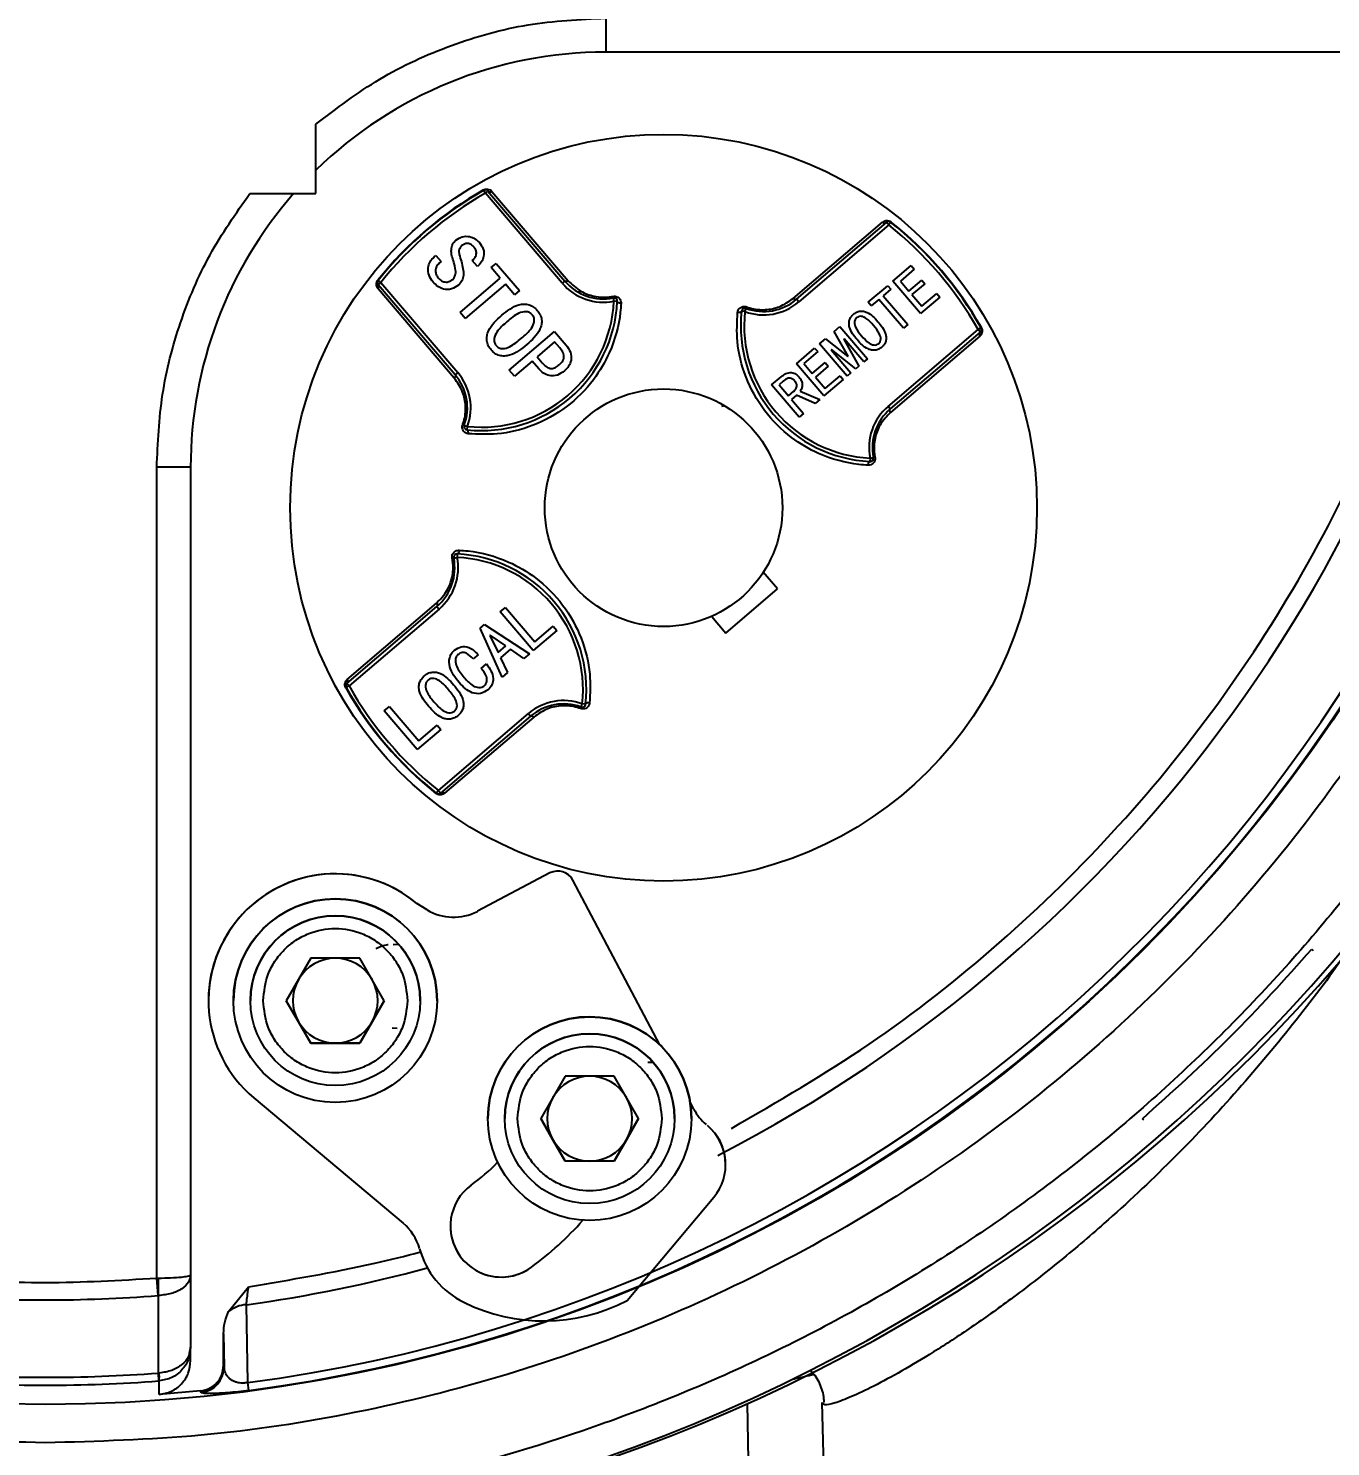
# Model space of a CAD drawing. Header units: millimetres. Extents: x 1663 to 4708, y 540 to 2693.
# Drawn here: x 2458.4 to 2535.2, y 2154.6 to 2238.1 of the extents above; entities that cross this region are included whole.
import ezdxf

# ---------------------------------------------------------------- set-up
doc = ezdxf.new("R2010")
doc.units = ezdxf.units.MM
doc.layers.add('AM_5', color=3, linetype='Continuous', lineweight=25)
doc.styles.add('SLDTEXTSTYLE1', font='txt.shx', dxfattribs={"width": 0.7, "bigfont": 'gbcbig.shx'})
doc.dimstyles.new('SLDDIMSTYLE12$0', dxfattribs={"dimtxt": 12, "dimasz": 10, "dimexe": 0, "dimexo": 0.0625, "dimgap": 0.875, "dimtad": 1, "dimdec": 1, "dimlfac": 1.8, "dimrnd": 1e-09, "dimzin": 12, "dimdsep": 46, "dimtxsty": 'SLDTEXTSTYLE1', "dimcen": 0.09, "dimdle": 8.16, "dimclrd": 3, "dimclre": 3, "dimadec": 0, "dimazin": 3, "dimtfac": 1, "dimtdec": 1, "dimtofl": 0, "dimtmove": 0, "dimatfit": 3, "dimfxl": 0, "dimfrac": 2, "dimtolj": 1, "dimlwd": 5, "dimlwe": 5, "dimarcsym": 0})

# ---------------------------------------------------------------- blocks, each defined once
blk = doc.blocks.new('*D67')
at = {"layer": 'AM_5', "color": 3, "lineweight": 5, "transparency": 16777216}
blk.add_line((2567.725, 2464.159), (2173.325, 2464.159), dxfattribs=at)
at = {"layer": 'AM_5', "color": 3, "linetype": 'Continuous', "lineweight": 5, "transparency": 16777216}
for p, q in [((2173.325, 2454.159), (2173.325, 2140.373)), ((2579.4, 2130.373), (2173.325, 2130.373))]:
    blk.add_line(p, q, dxfattribs=at)
at = {"layer": 'AM_5', "color": 3, "transparency": 16777216}
for points in [[(2171.658, 2454.159), (2174.992, 2454.159), (2173.325, 2464.159)], [(2171.658, 2140.373), (2174.992, 2140.373), (2173.325, 2130.373)]]:
    blk.add_solid(points, dxfattribs=at)
at = {"layer": 'Defpoints', "color": 0, "transparency": 16777216}
for p in [(2567.787, 2464.159), (2173.325, 2130.373), (2579.463, 2130.373)]:
    blk.add_point(p, dxfattribs=at)
at = {"layer": 'AM_5', "color": 0, "transparency": 16777216, "insert": (2158.736, 2297.266), "char_height": 12, "attachment_point": 5, "rotation": 90, "style": 'SLDTEXTSTYLE1'}
blk.add_mtext('\\A1;{\\H2.28571x;335}', dxfattribs=at)

msp = doc.modelspace()

# ---------------------------------------------------------------- linework, layer by layer
at = {"color": 7, "linetype": 'Continuous', "lineweight": 25}
for p, q in [((2492.469, 2238.723), (2492.469, 2236.723)), ((2542.959, 2236.723), (2492.469, 2236.723)), ((2475.387, 2228.386), (2475.387, 2232.472)), ((2471.486, 2228.386), (2475.387, 2228.386)), ((2485.274, 2228.58), (2485.262, 2228.602)), ((2485.373, 2228.406), (2485.274, 2228.58)), ((2485.373, 2228.406), (2485.525, 2228.536)), ((2489.903, 2223.102), (2485.373, 2228.406)), ((2485.525, 2228.536), (2490.055, 2223.232)), ((2485.76, 2228.514), (2490.253, 2223.253)), ((2503.518, 2222.209), (2508.78, 2226.702)), ((2503.711, 2222.157), (2509.015, 2226.688)), ((2509.145, 2226.536), (2503.841, 2222.005)), ((2509.015, 2226.688), (2509.145, 2226.536)), ((2509.27, 2226.692), (2509.145, 2226.536)), ((2509.285, 2226.711), (2509.27, 2226.692)), ((2482.353, 2224.65), (2482.462, 2224.743)), ((2482.462, 2224.743), (2482.768, 2224.385)), ((2482.768, 2224.385), (2482.675, 2224.305)), ((2484.908, 2224.086), (2484.602, 2224.444)), ((2485.716, 2224.022), (2486.011, 2224.275)), ((2486.247, 2223.4), (2485.716, 2224.022)), ((2486.011, 2224.275), (2487.381, 2222.672)), ((2509.39, 2223.224), (2510.468, 2224.145)), ((2510.649, 2223.934), (2509.826, 2223.232)), ((2510.468, 2224.145), (2510.649, 2223.934)), ((2479.057, 2223.27), (2479.038, 2223.286)), ((2479.213, 2223.146), (2479.057, 2223.27)), ((2479.213, 2223.146), (2479.061, 2223.016)), ((2483.592, 2217.712), (2479.061, 2223.016)), ((2479.213, 2223.146), (2483.744, 2217.841)), ((2483.882, 2221.379), (2486.247, 2223.4)), ((2486.553, 2223.042), (2484.187, 2221.021)), ((2487.085, 2222.419), (2486.553, 2223.042)), ((2490.055, 2223.232), (2489.903, 2223.102)), ((2511.014, 2221.323), (2509.39, 2223.224)), ((2509.826, 2223.232), (2510.329, 2222.642)), ((2510.329, 2222.642), (2511.085, 2223.288)), ((2511.266, 2223.077), (2510.51, 2222.431)), ((2511.085, 2223.288), (2511.266, 2223.077)), ((2483.54, 2217.519), (2479.047, 2222.781)), ((2487.381, 2222.672), (2487.085, 2222.419)), ((2492.91, 2222.236), (2492.949, 2222.039)), ((2503.841, 2222.005), (2503.711, 2222.157)), ((2507.934, 2221.981), (2509.079, 2222.959)), ((2509.259, 2222.747), (2508.814, 2222.368)), ((2508.814, 2222.368), (2510.258, 2220.678)), ((2509.079, 2222.959), (2509.259, 2222.747)), ((2510.51, 2222.431), (2511.089, 2221.753)), ((2512.148, 2222.292), (2511.014, 2221.323)), ((2511.089, 2221.753), (2511.967, 2222.503)), ((2511.967, 2222.503), (2512.148, 2222.292)), ((2484.187, 2221.021), (2483.882, 2221.379)), ((2493.149, 2222.03), (2492.949, 2222.039)), ((2500.666, 2221.432), (2500.467, 2221.454)), ((2500.666, 2221.432), (2500.735, 2221.62)), ((2508.114, 2221.769), (2507.934, 2221.981)), ((2508.559, 2222.149), (2508.114, 2221.769)), ((2510.002, 2220.459), (2508.559, 2222.149)), ((2505.921, 2220.262), (2506.266, 2220.556)), ((2506.266, 2220.556), (2507.89, 2218.655)), ((2510.258, 2220.678), (2510.002, 2220.459)), ((2514.601, 2220.487), (2514.579, 2220.475)), ((2486.78, 2217.986), (2489.441, 2220.259)), ((2489.451, 2219.649), (2488.424, 2218.771)), ((2489.441, 2220.259), (2490.132, 2219.45)), ((2489.757, 2219.291), (2489.451, 2219.649)), ((2505.065, 2219.531), (2505.41, 2219.825)), ((2505.41, 2219.825), (2506.728, 2218.778)), ((2506.75, 2218.797), (2505.921, 2220.262)), ((2506.509, 2219.822), (2506.487, 2219.803)), ((2506.487, 2219.803), (2507.378, 2218.219)), ((2507.667, 2218.465), (2506.509, 2219.822)), ((2509.101, 2215.846), (2514.405, 2220.376)), ((2514.535, 2220.224), (2509.231, 2215.694)), ((2514.513, 2219.989), (2509.252, 2215.496)), ((2514.579, 2220.475), (2514.405, 2220.376)), ((2514.535, 2220.224), (2514.405, 2220.376)), ((2503.698, 2218.363), (2504.776, 2219.284)), ((2504.957, 2219.073), (2504.134, 2218.37)), ((2504.776, 2219.284), (2504.957, 2219.073)), ((2506.689, 2217.63), (2505.065, 2219.531)), ((2505.775, 2219.195), (2505.753, 2219.176)), ((2505.753, 2219.176), (2506.911, 2217.82)), ((2507.2, 2218.067), (2505.775, 2219.195)), ((2487.085, 2217.628), (2486.78, 2217.986)), ((2488.128, 2218.519), (2487.085, 2217.628)), ((2488.514, 2218.068), (2488.128, 2218.519)), ((2488.424, 2218.771), (2488.729, 2218.414)), ((2505.322, 2216.462), (2503.698, 2218.363)), ((2504.134, 2218.37), (2504.637, 2217.781)), ((2504.637, 2217.781), (2505.393, 2218.427)), ((2505.574, 2218.215), (2504.818, 2217.57)), ((2505.393, 2218.427), (2505.574, 2218.215)), ((2506.728, 2218.778), (2506.75, 2218.797)), ((2507.378, 2218.219), (2507.2, 2218.067)), ((2507.89, 2218.655), (2507.667, 2218.465)), ((2483.744, 2217.841), (2483.592, 2217.712)), ((2502.242, 2217.119), (2502.798, 2217.594)), ((2502.922, 2217.335), (2502.678, 2217.126)), ((2504.818, 2217.57), (2505.397, 2216.892)), ((2506.456, 2217.431), (2505.322, 2216.462)), ((2505.397, 2216.892), (2506.275, 2217.642)), ((2506.275, 2217.642), (2506.456, 2217.431)), ((2506.911, 2217.82), (2506.689, 2217.63)), ((2503.865, 2215.218), (2502.242, 2217.119)), ((2502.678, 2217.126), (2503.238, 2216.47)), ((2503.238, 2216.47), (2503.549, 2216.736)), ((2503.707, 2216.506), (2503.418, 2216.259)), ((2504.81, 2216.025), (2503.707, 2216.506)), ((2503.924, 2216.748), (2505.077, 2216.253)), ((2499.486, 2215.871), (2499.279, 2215.831)), ((2503.418, 2216.259), (2504.121, 2215.437)), ((2505.077, 2216.253), (2504.81, 2216.025)), ((2509.231, 2215.694), (2509.101, 2215.846)), ((2484.129, 2214.736), (2484.317, 2214.667)), ((2484.295, 2214.468), (2484.317, 2214.667)), ((2504.121, 2215.437), (2503.865, 2215.218)), ((2466.005, 2164.482), (2466.005, 2212.259)), ((2468.005, 2212.259), (2466.005, 2212.259)), ((2468.005, 2212.259), (2468.005, 2164.682)), ((2508.038, 2212.8), (2508.029, 2212.6)), ((2508.038, 2212.8), (2508.235, 2212.839)), ((2483.719, 2207.149), (2483.71, 2206.95)), ((2483.513, 2206.911), (2483.71, 2206.95)), ((2502.59, 2205.091), (2501.751, 2206.073)), ((2499.549, 2202.493), (2502.59, 2205.091)), ((2477.213, 2199.526), (2482.517, 2204.056)), ((2477.235, 2199.76), (2482.496, 2204.254)), ((2482.647, 2203.904), (2477.343, 2199.374)), ((2482.517, 2204.056), (2482.647, 2203.904)), ((2486.245, 2203.739), (2486.552, 2204.001)), ((2486.552, 2204.001), (2488.284, 2201.973)), ((2485.062, 2202.774), (2485.328, 2203.002)), ((2485.328, 2203.002), (2487.967, 2201.264)), ((2488.193, 2201.458), (2486.245, 2203.739)), ((2498.71, 2203.475), (2499.549, 2202.493)), ((2486.366, 2199.897), (2485.062, 2202.774)), ((2485.664, 2202.366), (2485.637, 2202.343)), ((2485.637, 2202.343), (2486.119, 2201.347)), ((2486.573, 2201.735), (2485.664, 2202.366)), ((2489.581, 2202.643), (2488.193, 2201.458)), ((2488.284, 2201.973), (2489.364, 2202.896)), ((2489.364, 2202.896), (2489.581, 2202.643)), ((2486.119, 2201.347), (2486.573, 2201.735)), ((2486.856, 2201.538), (2486.269, 2201.037)), ((2487.646, 2200.991), (2486.856, 2201.538)), ((2487.967, 2201.264), (2487.646, 2200.991)), ((2484.939, 2201.216), (2484.645, 2200.965)), ((2485.124, 2200.405), (2485.431, 2200.667)), ((2486.269, 2201.037), (2486.686, 2200.17)), ((2486.686, 2200.17), (2486.366, 2199.897)), ((2477.169, 2199.275), (2477.147, 2199.263)), ((2477.343, 2199.374), (2477.169, 2199.275)), ((2477.343, 2199.374), (2477.213, 2199.526)), ((2479.415, 2197.905), (2479.721, 2198.167)), ((2479.721, 2198.167), (2481.453, 2196.14)), ((2491.013, 2198.13), (2491.082, 2198.318)), ((2491.281, 2198.296), (2491.082, 2198.318)), ((2481.363, 2195.624), (2479.415, 2197.905)), ((2482.603, 2193.214), (2487.908, 2197.745)), ((2488.037, 2197.593), (2482.733, 2193.062)), ((2488.23, 2197.541), (2482.968, 2193.048)), ((2487.908, 2197.745), (2488.037, 2197.593)), ((2482.75, 2196.809), (2481.363, 2195.624)), ((2481.453, 2196.14), (2482.534, 2197.063)), ((2482.534, 2197.063), (2482.75, 2196.809)), ((2482.478, 2193.058), (2482.463, 2193.039)), ((2482.603, 2193.214), (2482.478, 2193.058)), ((2482.603, 2193.214), (2482.733, 2193.062)), ((2489.18, 2188.352), (2484.901, 2186.093)), ((2489.18, 2188.352), (2484.901, 2186.093)), ((2495.659, 2178.219), (2490.532, 2187.934)), ((2490.532, 2187.934), (2490.532, 2187.934)), ((2495.659, 2178.219), (2490.532, 2187.934)), ((2481.935, 2186.187), (2481.335, 2186.554)), ((2481.335, 2186.554), (2481.335, 2186.554)), ((2481.935, 2186.187), (2481.335, 2186.554)), ((2481.935, 2186.187), (2481.935, 2186.187)), ((2484.901, 2186.093), (2484.901, 2186.093)), ((2479.934, 2184.144), (2480.238, 2184.156)), ((2534.082, 2183.87), (2534.159, 2183.793)), ((2475.087, 2183.329), (2473.644, 2180.829)), ((2477.974, 2183.329), (2475.087, 2183.329)), ((2479.417, 2180.829), (2477.974, 2183.329)), ((2471.53, 2180.834), (2471.53, 2180.834)), ((2473.644, 2180.829), (2475.087, 2178.329)), ((2474.365, 2179.579), (2473.644, 2180.829)), ((2477.974, 2178.329), (2479.417, 2180.829)), ((2479.417, 2180.829), (2478.696, 2179.579)), ((2481.53, 2180.823), (2481.53, 2180.823)), ((2475.087, 2178.329), (2474.365, 2179.579)), ((2478.696, 2179.579), (2477.974, 2178.329)), ((2480.177, 2179.193), (2479.883, 2179.21)), ((2475.087, 2178.329), (2477.974, 2178.329)), ((2475.087, 2178.329), (2475.087, 2178.329)), ((2476.53, 2178.329), (2475.087, 2178.329)), ((2477.974, 2178.329), (2476.53, 2178.329)), ((2477.974, 2178.329), (2477.974, 2178.329)), ((2494.941, 2177.196), (2495.21, 2177.197)), ((2490.075, 2176.377), (2488.632, 2173.877)), ((2492.962, 2176.377), (2490.075, 2176.377)), ((2494.405, 2173.877), (2492.962, 2176.377)), ((2471.726, 2175.103), (2480.528, 2167.718)), ((2497.656, 2174.437), (2497.44, 2174.845)), ((2497.656, 2174.437), (2497.44, 2174.845)), ((2485.519, 2173.883), (2485.519, 2173.883)), ((2486.519, 2173.882), (2486.519, 2173.882)), ((2488.632, 2173.877), (2490.075, 2171.377)), ((2489.354, 2172.627), (2488.632, 2173.877)), ((2492.962, 2171.377), (2494.405, 2173.877)), ((2494.405, 2173.877), (2493.684, 2172.627)), ((2497.519, 2173.87), (2497.519, 2173.87)), ((2497.656, 2174.437), (2497.656, 2174.437)), ((2524.167, 2173.794), (2524.087, 2173.875)), ((2490.075, 2171.377), (2489.354, 2172.627)), ((2493.684, 2172.627), (2492.962, 2171.377)), ((2491.519, 2171.377), (2490.075, 2171.377)), ((2492.962, 2171.377), (2491.519, 2171.377)), ((2499.53, 2171.172), (2499.53, 2171.172)), ((2493.728, 2163.169), (2498.828, 2169.247)), ((2468.005, 2164.682), (2468.005, 2160.403)), ((2466.005, 2164.482), (2466.113, 2164.483)), ((2466.085, 2163.453), (2466.005, 2164.482)), ((2470.244, 2162.504), (2471.418, 2163.97)), ((2466.085, 2163.453), (2466.113, 2163.454)), ((2466.107, 2158.885), (2466.113, 2163.454)), ((2471.372, 2158.322), (2471.291, 2162.909)), ((2469.944, 2161.197), (2469.976, 2159.232)), ((2469.944, 2159.326), (2469.944, 2161.197)), ((2468.005, 2160.403), (2467.94, 2160.133)), ((2468.005, 2159.617), (2468.005, 2160.403)), ((2467.972, 2160.044), (2467.972, 2160.128)), ((2466.107, 2158.885), (2466.153, 2158.887)), ((2466.141, 2158.421), (2466.107, 2158.885)), ((2466.141, 2158.421), (2466.153, 2158.422)), ((2466.152, 2157.62), (2466.153, 2158.422)), ((2468.596, 2157.833), (2466.152, 2157.62)), ((2468.627, 2157.742), (2468.596, 2157.833)), ((2471.433, 2157.861), (2471.372, 2158.322)), ((2500.807, 2157.087), (2501.21, 2130.337)), ((2505.207, 2157.148), (2505.909, 2130.337)), ((2505.243, 2157.136), (2505.229, 2157.148))]:
    msp.add_line(p, q, dxfattribs=at)
at = {"color": 7, "linetype": 'Continuous', "lineweight": 25, "flags": 128}
for points in [[(2490.253, 2223.253), (2490.224, 2223.235), (2490.195, 2223.221), (2490.166, 2223.211), (2490.138, 2223.206), (2490.113, 2223.206), (2490.09, 2223.21), (2490.07, 2223.219), (2490.055, 2223.232)], [(2503.711, 2222.157), (2503.694, 2222.147), (2503.673, 2222.141), (2503.65, 2222.14), (2503.625, 2222.145), (2503.598, 2222.154), (2503.571, 2222.168), (2503.544, 2222.187), (2503.518, 2222.209)], [(2493.369, 2221.921), (2493.326, 2221.923), (2493.285, 2221.929), (2493.247, 2221.939), (2493.213, 2221.953), (2493.185, 2221.969), (2493.164, 2221.988), (2493.152, 2222.009), (2493.149, 2222.03)], [(2500.467, 2221.454), (2500.461, 2221.434), (2500.445, 2221.415), (2500.422, 2221.4), (2500.392, 2221.388), (2500.356, 2221.38), (2500.317, 2221.376), (2500.275, 2221.376), (2500.233, 2221.381)], [(2483.592, 2217.712), (2483.602, 2217.695), (2483.608, 2217.674), (2483.609, 2217.651), (2483.604, 2217.626), (2483.595, 2217.599), (2483.581, 2217.572), (2483.562, 2217.545), (2483.54, 2217.519)], [(2509.252, 2215.496), (2509.234, 2215.525), (2509.22, 2215.554), (2509.21, 2215.583), (2509.205, 2215.611), (2509.205, 2215.636), (2509.209, 2215.659), (2509.218, 2215.679), (2509.231, 2215.694)], [(2484.368, 2214.234), (2484.373, 2214.276), (2484.373, 2214.318), (2484.369, 2214.357), (2484.361, 2214.393), (2484.349, 2214.423), (2484.334, 2214.446), (2484.315, 2214.462), (2484.295, 2214.468)], [(2508.029, 2212.6), (2508.008, 2212.597), (2507.987, 2212.585), (2507.969, 2212.564), (2507.952, 2212.536), (2507.938, 2212.502), (2507.928, 2212.464), (2507.922, 2212.423), (2507.92, 2212.38)], [(2483.828, 2207.37), (2483.826, 2207.327), (2483.82, 2207.286), (2483.81, 2207.248), (2483.796, 2207.214), (2483.78, 2207.186), (2483.761, 2207.165), (2483.74, 2207.153), (2483.719, 2207.149)], [(2482.496, 2204.254), (2482.514, 2204.225), (2482.528, 2204.196), (2482.538, 2204.167), (2482.543, 2204.139), (2482.543, 2204.113), (2482.539, 2204.091), (2482.53, 2204.071), (2482.517, 2204.056)], [(2491.515, 2198.369), (2491.473, 2198.374), (2491.431, 2198.374), (2491.392, 2198.37), (2491.356, 2198.362), (2491.326, 2198.35), (2491.303, 2198.335), (2491.287, 2198.316), (2491.281, 2198.296)], [(2488.037, 2197.593), (2488.054, 2197.603), (2488.075, 2197.609), (2488.098, 2197.61), (2488.123, 2197.605), (2488.15, 2197.596), (2488.177, 2197.582), (2488.204, 2197.563), (2488.23, 2197.541)], [(2469.976, 2159.232), (2469.958, 2159.285), (2469.944, 2159.326)]]:
    msp.add_lwpolyline(points, dxfattribs=at)
at = {"color": 7, "linetype": 'Continuous', "lineweight": 25}
for centre, radius in [((2459.444, 2248.513), 91.48), ((2495.874, 2209.875), 22), ((2495.874, 2209.875), 7), ((2476.53, 2180.829), 6), ((2476.53, 2180.829), 5), ((2491.519, 2173.877), 6), ((2491.519, 2173.877), 5)]:
    msp.add_circle(centre, radius, dxfattribs=at)
for centre, radius, start, end in [((2492.469, 2212.259), 24.464, 90, 134.2869), ((2459.444, 2248.513), 86.42, 297.29308, 350.7957), ((2459.444, 2248.513), 90.976, 277.53416, 351.20762), ((2459.444, 2248.513), 91.441, 277.53416, 351.20762), ((2459.482, 2248.335), 99.998, 280.32817, 349.67428), ((2459.898, 2248.335), 99.998, 280.32817, 349.67428), ((2492.469, 2212.259), 24.464, 138.76195, 180), ((2495.874, 2209.875), 21.524, 119.539, 141.461), ((2495.874, 2209.875), 21.5, 119.539, 141.461), ((2495.874, 2209.875), 21.3, 119.539, 141.461), ((2485.373, 2228.406), 0.2, 40.5, 119.539), ((2485.655, 2228.663), 0.182, 224.12254, 305.03626), ((2508.906, 2226.833), 0.182, 225.96374, 306.87746), ((2509.145, 2226.536), 0.2, 51.461, 130.5), ((2495.874, 2209.875), 21.3, 29.539, 51.461), ((2495.874, 2209.875), 21.5, 29.539, 51.461), ((2495.874, 2209.875), 21.524, 29.539, 51.461), ((2479.213, 2223.146), 0.2, 141.461, 220.5), ((2478.916, 2222.907), 0.182, 315.96374, 36.87746), ((2492.336, 2225.18), 3.2, 220.5, 281.03097), ((2492.336, 2225.18), 3, 220.5, 281.03097), ((2492.224, 2222.183), 0.689, 4.41037, 12.37572), ((2492.949, 2222.039), 0.2, 357.1906, 101.03097), ((2501.762, 2224.438), 3, 249.96903, 310.5), ((2485.158, 2222.422), 8, 263.8094, 357.1906), ((2485.158, 2222.422), 7.8, 263.8094, 357.1906), ((2508.421, 2220.591), 8, 173.8094, 267.1906), ((2500.666, 2221.432), 0.2, 69.96903, 173.8094), ((2508.421, 2220.591), 7.8, 173.8094, 267.1906), ((2501.762, 2224.438), 3.2, 249.96903, 310.5), ((2501.405, 2221.46), 0.689, 158.62428, 166.58963), ((2514.662, 2220.094), 0.182, 134.12254, 215.03626), ((2514.405, 2220.376), 0.2, 310.5, 29.539), ((2481.311, 2215.763), 3, 339.96903, 40.5), ((2481.311, 2215.763), 3.2, 339.96903, 40.5), ((2511.179, 2213.413), 3.2, 130.5, 191.03097), ((2511.179, 2213.413), 3, 130.5, 191.03097), ((2484.289, 2215.405), 0.689, 248.62428, 256.58963), ((2484.317, 2214.667), 0.2, 159.96903, 263.8094), ((2508.038, 2212.8), 0.2, 267.1906, 11.03097), ((2508.182, 2213.525), 0.689, 274.41037, 282.37572), ((2483.71, 2206.95), 0.2, 87.1906, 191.03097), ((2483.327, 2199.159), 8, 353.8094, 87.1906), ((2480.569, 2206.337), 3, 310.5, 11.03097), ((2480.569, 2206.337), 3.2, 310.5, 11.03097), ((2483.566, 2206.225), 0.689, 94.41037, 102.37572), ((2483.327, 2199.159), 7.8, 353.8094, 87.1906), ((2477.086, 2199.656), 0.182, 314.12254, 35.03626), ((2477.343, 2199.374), 0.2, 130.5, 209.539), ((2495.874, 2209.875), 21.524, 209.539, 231.461), ((2495.874, 2209.875), 21.5, 209.539, 231.461), ((2495.874, 2209.875), 21.3, 209.539, 231.461), ((2489.986, 2195.312), 3.2, 69.96903, 130.5), ((2489.986, 2195.312), 3, 69.96903, 130.5), ((2490.343, 2198.29), 0.689, 338.62428, 346.58963), ((2491.082, 2198.318), 0.2, 249.96903, 353.8094), ((2482.603, 2193.214), 0.2, 231.461, 310.5), ((2482.842, 2192.917), 0.182, 45.96374, 126.87746), ((2476.53, 2180.829), 7.474, 50, 230), ((2476.53, 2180.829), 7.474, 50, 179.93876), ((2489.647, 2187.468), 1, 27.82515, 117.82515), ((2489.647, 2187.468), 1, 27.82515, 117.82515), ((2476.53, 2180.829), 6, 359.93876, 179.87751), ((2476.53, 2180.829), 5, 359.99969, 179.93876), ((2483.5, 2188.746), 3, 238.5537, 297.82515), ((2483.5, 2188.746), 3, 238.5537, 297.82515), ((2476.53, 2180.829), 2.5, 89.99969, 149.99969), ((2476.53, 2180.829), 2.5, 29.99969, 89.99969), ((2476.53, 2180.829), 2.5, 149.99969, 209.99969), ((2476.53, 2180.829), 2.5, 329.99969, 29.99969), ((2476.53, 2180.829), 2.5, 209.99969, 269.99969), ((2476.53, 2180.829), 2.5, 269.99969, 329.99969), ((2491.519, 2173.877), 6, 359.93876, 179.87751), ((2491.519, 2173.877), 5, 359.99969, 179.93876), ((2491.519, 2173.877), 2.5, 89.99969, 149.99969), ((2491.519, 2173.877), 2.5, 29.99969, 89.99969), ((2491.519, 2173.877), 2.5, 149.99969, 209.99969), ((2491.519, 2173.877), 2.5, 329.99969, 29.99969), ((2500.309, 2175.837), 3, 207.82515, 230), ((2500.309, 2175.837), 3, 207.82515, 230), ((2496.53, 2171.175), 3, 320, 50), ((2496.53, 2171.175), 3, 359.93876, 50), ((2491.519, 2173.877), 2.5, 209.99969, 269.99969), ((2491.519, 2173.877), 2.5, 269.99969, 329.99969), ((2476.53, 2180.829), 13.5, 306.36279, 315.13033), ((2486.313, 2167.542), 3, 126.36279, 306.36279), ((2476.53, 2180.829), 19.5, 306.36279, 318.43109), ((2476.53, 2180.829), 19.5, 306.36279, 318.43104), ((2478.6, 2165.42), 3, 15.38287, 50), ((2486.313, 2167.542), 3, 179.93876, 306.36279), ((2486.313, 2167.542), 5, 195.38287, 243.70737), ((2459.444, 2248.513), 86.42, 277.87924, 285.10367), ((2444.777, 2163.969), 21.342, 358.61809, 1.38192), ((2459.444, 2248.513), 85.319, 265.53552, 274.46448), ((2471.374, 2161.139), 1.772, 92.70606, 129.63521), ((2488.806, 2172.538), 10.583, 243.58851, 297.71587), ((2459.444, 2248.513), 89.875, 265.74841, 274.25159), ((2463.444, 2158.654), 2.719, 355.08842, 4.91158), ((2468.476, 2159.234), 1.5, 275.78841, 359.91128), ((2459.444, 2248.513), 90.341, 265.74841, 274.25159)]:
    msp.add_arc(centre, radius, start, end, dxfattribs=at)
for points in [[(2459.444, 2154.772), (2456.376, 2154.859), (2450.241, 2155.034), (2441.127, 2156.437), (2432.189, 2158.662), (2423.513, 2161.77), (2415.184, 2165.708), (2407.281, 2170.445), (2399.88, 2175.934), (2393.053, 2182.122), (2386.865, 2188.949), (2381.376, 2196.35), (2376.639, 2204.253), (2372.7, 2212.582), (2369.596, 2221.258), (2367.357, 2230.196), (2366.005, 2239.31), (2365.553, 2248.513), (2366.005, 2257.716), (2367.357, 2266.83), (2369.596, 2275.768), (2372.7, 2284.444), (2376.639, 2292.773), (2381.376, 2300.676), (2386.865, 2308.077), (2393.053, 2314.904), (2399.88, 2321.092), (2407.281, 2326.581), (2415.184, 2331.318), (2423.513, 2335.256), (2432.189, 2338.364), (2441.127, 2340.589), (2450.241, 2341.992), (2456.376, 2342.166), (2459.444, 2342.253)], [(2459.444, 2342.253), (2462.512, 2342.166), (2468.647, 2341.992), (2477.761, 2340.589), (2486.699, 2338.364), (2495.375, 2335.256), (2503.704, 2331.318), (2511.607, 2326.581), (2519.008, 2321.092), (2525.835, 2314.904), (2532.023, 2308.077), (2537.512, 2300.676), (2542.249, 2292.773), (2546.188, 2284.444), (2549.292, 2275.768), (2551.531, 2266.83), (2552.883, 2257.716), (2553.335, 2248.513), (2552.883, 2239.31), (2551.531, 2230.196), (2549.292, 2221.258), (2546.188, 2212.582), (2542.249, 2204.253), (2537.512, 2196.35), (2532.023, 2188.949), (2525.835, 2182.122), (2519.008, 2175.934), (2511.607, 2170.445), (2503.704, 2165.708), (2495.375, 2161.77), (2486.699, 2158.662), (2477.761, 2156.437), (2468.647, 2155.034), (2462.512, 2154.859), (2459.444, 2154.772)], [(2557.118, 2237.723), (2556.594, 2234.072), (2555.545, 2226.769), (2552.426, 2216.125), (2548.218, 2205.882), (2542.863, 2196.182), (2536.458, 2187.142), (2529.077, 2178.88), (2520.814, 2171.499), (2511.775, 2165.094), (2502.074, 2159.739), (2491.831, 2155.531), (2481.188, 2152.411), (2473.885, 2151.363), (2470.233, 2150.839)], [(2524.087, 2173.875), (2525.842, 2175.451), (2529.353, 2178.604), (2532.505, 2182.115), (2534.082, 2183.87)], [(2452.883, 2164.482), (2455.07, 2164.354), (2459.444, 2164.098), (2463.818, 2164.354), (2466.005, 2164.482)]]:
    msp.add_open_spline(points, degree=3, dxfattribs=at)
for points, knots in [([(2475.387, 2232.472), (2476.609, 2233.405), (2479.074, 2235.285), (2483.333, 2237.224), (2487.837, 2238.492), (2490.933, 2238.646), (2492.469, 2238.723)], [0, 0, 0, 0, 0.248067, 0.5, 0.751933, 1, 1, 1, 1]), ([(2499.872, 2173.303), (2502.62, 2174.896), (2508.169, 2178.114), (2515.8, 2184.134), (2522.828, 2191.01), (2529.044, 2198.721), (2534.335, 2207.094), (2538.573, 2215.967), (2541.806, 2225.132), (2543.059, 2231.424), (2543.68, 2234.539)], [0, 0, 0, 0, 0.122144, 0.246703, 0.372927, 0.5, 0.627073, 0.753297, 0.877856, 1, 1, 1, 1]), ([(2466.005, 2212.259), (2466.072, 2213.695), (2466.207, 2216.586), (2467.314, 2220.809), (2469.01, 2224.832), (2470.664, 2227.206), (2471.486, 2228.386)], [0, 0, 0, 0, 0.248315, 0.5, 0.751685, 1, 1, 1, 1]), ([(2485.262, 2228.602), (2485.283, 2228.612), (2485.33, 2228.635), (2485.416, 2228.654), (2485.534, 2228.654), (2485.661, 2228.609), (2485.726, 2228.546), (2485.76, 2228.514)], [0, 0, 0, 0, 0.0853698, 0.1907986, 0.3564235, 0.6664713, 1, 1, 1, 1]), ([(2508.78, 2226.702), (2508.838, 2226.741), (2508.927, 2226.799), (2509.084, 2226.8), (2509.183, 2226.772), (2509.243, 2226.742), (2509.275, 2226.718), (2509.285, 2226.711)], [0, 0, 0, 0, 0.49351, 0.746512, 0.851032, 0.956489, 1, 1, 1, 1]), ([(2483.518, 2224.326), (2483.434, 2224.58), (2483.317, 2224.933), (2483.421, 2225.41), (2483.564, 2225.562), (2483.636, 2225.638)], [0, 0, 0, 0, 0.560027, 0.780079, 1, 1, 1, 1]), ([(2483.636, 2225.638), (2483.757, 2225.721), (2484, 2225.887), (2484.422, 2225.876), (2484.775, 2225.743), (2484.938, 2225.581), (2485.019, 2225.5)], [0, 0, 0, 0, 0.279601, 0.558878, 0.779376, 1, 1, 1, 1]), ([(2485.019, 2225.5), (2485.111, 2225.379), (2485.294, 2225.138), (2485.301, 2224.7), (2485.153, 2224.34), (2484.989, 2224.171), (2484.908, 2224.086)], [0, 0, 0, 0, 0.280576, 0.558458, 0.779312, 1, 1, 1, 1]), ([(2483.989, 2225.32), (2483.924, 2225.246), (2483.795, 2225.1), (2483.834, 2224.743), (2483.911, 2224.517), (2483.958, 2224.378)], [0, 0, 0, 0, 0.278312, 0.557355, 1, 1, 1, 1]), ([(2484.708, 2225.234), (2484.654, 2225.289), (2484.546, 2225.398), (2484.333, 2225.461), (2484.134, 2225.427), (2484.037, 2225.356), (2483.989, 2225.32)], [0, 0, 0, 0, 0.280393, 0.559545, 0.779457, 1, 1, 1, 1]), ([(2484.602, 2224.444), (2484.665, 2224.501), (2484.79, 2224.616), (2484.858, 2224.852), (2484.827, 2225.073), (2484.747, 2225.18), (2484.708, 2225.234)], [0, 0, 0, 0, 0.279799, 0.559732, 0.779524, 1, 1, 1, 1]), ([(2482.295, 2223.174), (2482.202, 2223.299), (2482.016, 2223.551), (2481.967, 2223.999), (2482.095, 2224.388), (2482.267, 2224.562), (2482.353, 2224.65)], [0, 0, 0, 0, 0.280466, 0.559432, 0.779595, 1, 1, 1, 1]), ([(2482.675, 2224.305), (2482.608, 2224.239), (2482.475, 2224.108), (2482.42, 2223.844), (2482.464, 2223.605), (2482.549, 2223.486), (2482.591, 2223.426)], [0, 0, 0, 0, 0.280123, 0.558679, 0.779337, 1, 1, 1, 1]), ([(2483.454, 2223.329), (2483.514, 2223.409), (2483.635, 2223.569), (2483.626, 2223.936), (2483.559, 2224.178), (2483.518, 2224.326)], [0, 0, 0, 0, 0.277254, 0.55795, 1, 1, 1, 1]), ([(2483.958, 2224.378), (2484.029, 2224.109), (2484.129, 2223.734), (2484.015, 2223.238), (2483.866, 2223.078), (2483.791, 2222.998)], [0, 0, 0, 0, 0.559726, 0.780043, 1, 1, 1, 1]), ([(2479.047, 2222.781), (2479.008, 2222.839), (2478.95, 2222.928), (2478.949, 2223.085), (2478.977, 2223.184), (2479.007, 2223.244), (2479.031, 2223.276), (2479.038, 2223.286)], [0, 0, 0, 0, 0.49351, 0.746512, 0.851032, 0.956489, 1, 1, 1, 1]), ([(2483.791, 2222.998), (2483.66, 2222.905), (2483.397, 2222.72), (2482.929, 2222.723), (2482.555, 2222.901), (2482.382, 2223.083), (2482.295, 2223.174)], [0, 0, 0, 0, 0.2798432, 0.5586107, 0.7789801, 1, 1, 1, 1]), ([(2482.591, 2223.426), (2482.655, 2223.359), (2482.781, 2223.224), (2483.041, 2223.154), (2483.277, 2223.203), (2483.395, 2223.287), (2483.454, 2223.329)], [0, 0, 0, 0, 0.280691, 0.558757, 0.779281, 1, 1, 1, 1]), ([(2490.253, 2223.253), (2490.483, 2223.03), (2490.897, 2222.627), (2491.774, 2222.297), (2492.459, 2222.255), (2492.83, 2222.319), (2492.897, 2222.33)], [0, 0, 0, 0, 0.356926, 0.645588, 0.935957, 1, 1, 1, 1]), ([(2492.897, 2222.33), (2492.937, 2222.334), (2493.018, 2222.343), (2493.134, 2222.309), (2493.238, 2222.244), (2493.322, 2222.143), (2493.367, 2222.03), (2493.368, 2221.952), (2493.369, 2221.921)], [0, 0, 0, 0, 0.1540842, 0.3077863, 0.4712038, 0.6571656, 0.8674974, 1, 1, 1, 1]), ([(2500.763, 2221.711), (2500.828, 2221.689), (2501.183, 2221.569), (2501.867, 2221.503), (2502.784, 2221.692), (2503.257, 2222.025), (2503.518, 2222.209)], [0, 0, 0, 0, 0.064043, 0.354412, 0.643074, 1, 1, 1, 1]), ([(2493.369, 2221.921), (2493.356, 2221.744), (2493.29, 2220.787), (2492.868, 2219.212), (2491.741, 2217.279), (2490.199, 2215.733), (2488.196, 2214.635), (2486.17, 2214.145), (2484.93, 2214.206), (2484.368, 2214.234)], [0, 0, 0, 0, 0.0439371, 0.236293, 0.3728219, 0.5357282, 0.69861, 0.8632007, 1, 1, 1, 1]), ([(2486.337, 2221.215), (2486.655, 2221.473), (2487.052, 2221.795), (2487.65, 2221.89), (2487.95, 2221.847), (2488.226, 2221.716), (2488.365, 2221.572), (2488.435, 2221.5)], [0, 0, 0, 0, 0.498982, 0.624271, 0.749515, 0.874666, 1, 1, 1, 1]), ([(2488.14, 2221.247), (2488.086, 2221.296), (2487.98, 2221.392), (2487.692, 2221.453), (2487.198, 2221.311), (2486.873, 2221.03), (2486.656, 2220.841)], [0, 0, 0, 0, 0.12479, 0.249939, 0.498148, 1, 1, 1, 1]), ([(2488.435, 2221.5), (2488.495, 2221.42), (2488.615, 2221.261), (2488.701, 2220.969), (2488.691, 2220.667), (2488.494, 2220.098), (2488.115, 2219.759), (2487.812, 2219.487)], [0, 0, 0, 0, 0.125297, 0.250413, 0.375603, 0.500878, 1, 1, 1, 1]), ([(2507.92, 2212.38), (2507.743, 2212.393), (2506.786, 2212.459), (2505.211, 2212.881), (2503.278, 2214.008), (2501.732, 2215.55), (2500.634, 2217.553), (2500.144, 2219.579), (2500.205, 2220.819), (2500.233, 2221.381)], [0, 0, 0, 0, 0.043937, 0.236293, 0.372822, 0.535728, 0.69861, 0.863201, 1, 1, 1, 1]), ([(2500.233, 2221.381), (2500.247, 2221.439), (2500.273, 2221.546), (2500.387, 2221.667), (2500.521, 2221.729), (2500.654, 2221.741), (2500.729, 2221.721), (2500.763, 2221.711)], [0, 0, 0, 0, 0.257956, 0.484914, 0.703585, 0.864278, 1, 1, 1, 1]), ([(2507.07, 2221.281), (2507.127, 2221.324), (2507.241, 2221.41), (2507.449, 2221.471), (2507.664, 2221.464), (2508.071, 2221.323), (2508.314, 2221.053), (2508.507, 2220.836)], [0, 0, 0, 0, 0.125297, 0.250413, 0.375603, 0.500878, 1, 1, 1, 1]), ([(2485.712, 2219.174), (2485.651, 2219.255), (2485.53, 2219.416), (2485.446, 2219.712), (2485.456, 2220.017), (2485.65, 2220.594), (2486.032, 2220.939), (2486.337, 2221.215)], [0, 0, 0, 0, 0.1253313, 0.2504536, 0.3756879, 0.5009977, 1, 1, 1, 1]), ([(2486.656, 2220.841), (2486.434, 2220.654), (2486.104, 2220.374), (2485.882, 2219.906), (2485.889, 2219.609), (2485.968, 2219.487), (2486.007, 2219.426)], [0, 0, 0, 0, 0.501768, 0.750148, 0.875248, 1, 1, 1, 1]), ([(2487.493, 2219.861), (2487.711, 2220.045), (2488.035, 2220.32), (2488.267, 2220.775), (2488.257, 2221.068), (2488.179, 2221.188), (2488.14, 2221.247)], [0, 0, 0, 0, 0.5018858, 0.7502037, 0.8752646, 1, 1, 1, 1]), ([(2507.273, 2219.782), (2507.089, 2220.009), (2506.859, 2220.293), (2506.791, 2220.721), (2506.822, 2220.935), (2506.916, 2221.132), (2507.018, 2221.231), (2507.07, 2221.281)], [0, 0, 0, 0, 0.498982, 0.624271, 0.749515, 0.874666, 1, 1, 1, 1]), ([(2507.25, 2221.07), (2507.216, 2221.032), (2507.147, 2220.956), (2507.103, 2220.751), (2507.205, 2220.397), (2507.406, 2220.165), (2507.54, 2220.01)], [0, 0, 0, 0, 0.12479, 0.249939, 0.498148, 1, 1, 1, 1]), ([(2508.24, 2220.608), (2508.109, 2220.764), (2507.912, 2220.996), (2507.587, 2221.161), (2507.378, 2221.154), (2507.293, 2221.098), (2507.25, 2221.07)], [0, 0, 0, 0, 0.501886, 0.750204, 0.875265, 1, 1, 1, 1]), ([(2508.551, 2219.547), (2508.585, 2219.585), (2508.654, 2219.662), (2508.689, 2219.871), (2508.574, 2220.219), (2508.374, 2220.452), (2508.24, 2220.608)], [0, 0, 0, 0, 0.124691, 0.249737, 0.498265, 1, 1, 1, 1]), ([(2508.507, 2220.836), (2508.691, 2220.61), (2508.922, 2220.326), (2509, 2219.9), (2508.977, 2219.685), (2508.885, 2219.486), (2508.783, 2219.386), (2508.731, 2219.336)], [0, 0, 0, 0, 0.499133, 0.624424, 0.749622, 0.874708, 1, 1, 1, 1]), ([(2514.601, 2220.487), (2514.611, 2220.466), (2514.634, 2220.419), (2514.653, 2220.333), (2514.653, 2220.215), (2514.608, 2220.088), (2514.546, 2220.023), (2514.513, 2219.989)], [0, 0, 0, 0, 0.08537, 0.190799, 0.356423, 0.666471, 1, 1, 1, 1]), ([(2486.007, 2219.426), (2486.061, 2219.378), (2486.169, 2219.281), (2486.461, 2219.233), (2486.949, 2219.394), (2487.275, 2219.674), (2487.493, 2219.861)], [0, 0, 0, 0, 0.124698, 0.249711, 0.498195, 1, 1, 1, 1]), ([(2508.731, 2219.336), (2508.674, 2219.293), (2508.558, 2219.206), (2508.347, 2219.146), (2508.129, 2219.154), (2507.717, 2219.291), (2507.47, 2219.564), (2507.273, 2219.782)], [0, 0, 0, 0, 0.125329, 0.250449, 0.375699, 0.501004, 1, 1, 1, 1]), ([(2507.54, 2220.01), (2507.674, 2219.852), (2507.874, 2219.616), (2508.208, 2219.457), (2508.42, 2219.462), (2508.507, 2219.519), (2508.551, 2219.547)], [0, 0, 0, 0, 0.501698, 0.750126, 0.875254, 1, 1, 1, 1]), ([(2487.812, 2219.487), (2487.495, 2219.23), (2487.097, 2218.908), (2486.502, 2218.797), (2486.2, 2218.829), (2485.922, 2218.958), (2485.782, 2219.102), (2485.712, 2219.174)], [0, 0, 0, 0, 0.499139, 0.624435, 0.749618, 0.874706, 1, 1, 1, 1]), ([(2489.722, 2218.292), (2489.803, 2218.365), (2489.965, 2218.511), (2490.047, 2218.924), (2489.867, 2219.151), (2489.757, 2219.291)], [0, 0, 0, 0, 0.282451, 0.559256, 1, 1, 1, 1]), ([(2490.132, 2219.45), (2490.229, 2219.32), (2490.421, 2219.059), (2490.46, 2218.591), (2490.301, 2218.199), (2490.119, 2218.022), (2490.027, 2217.934)], [0, 0, 0, 0, 0.2803956, 0.5591428, 0.7792262, 1, 1, 1, 1]), ([(2490.027, 2217.934), (2489.896, 2217.839), (2489.634, 2217.649), (2489.163, 2217.622), (2488.777, 2217.793), (2488.601, 2217.976), (2488.514, 2218.068)], [0, 0, 0, 0, 0.280176, 0.558961, 0.779148, 1, 1, 1, 1]), ([(2488.729, 2218.414), (2488.803, 2218.334), (2488.949, 2218.177), (2489.244, 2218.042), (2489.522, 2218.134), (2489.655, 2218.239), (2489.722, 2218.292)], [0, 0, 0, 0, 0.281274, 0.559341, 0.778877, 1, 1, 1, 1]), ([(2484.038, 2214.764), (2484.06, 2214.829), (2484.18, 2215.184), (2484.246, 2215.868), (2484.057, 2216.785), (2483.724, 2217.258), (2483.54, 2217.519)], [0, 0, 0, 0, 0.064043, 0.354412, 0.643074, 1, 1, 1, 1]), ([(2502.798, 2217.594), (2502.889, 2217.662), (2503.071, 2217.797), (2503.396, 2217.867), (2503.679, 2217.757), (2503.801, 2217.627), (2503.863, 2217.562)], [0, 0, 0, 0, 0.280748, 0.559845, 0.779251, 1, 1, 1, 1]), ([(2503.607, 2217.344), (2503.554, 2217.395), (2503.449, 2217.498), (2503.168, 2217.526), (2503.016, 2217.408), (2502.922, 2217.335)], [0, 0, 0, 0, 0.280741, 0.559569, 1, 1, 1, 1]), ([(2503.549, 2216.736), (2503.594, 2216.783), (2503.684, 2216.876), (2503.746, 2217.056), (2503.702, 2217.223), (2503.639, 2217.303), (2503.607, 2217.344)], [0, 0, 0, 0, 0.280414, 0.55968, 0.779182, 1, 1, 1, 1]), ([(2503.863, 2217.562), (2503.914, 2217.496), (2504.016, 2217.364), (2504.059, 2217.13), (2504.024, 2216.917), (2503.957, 2216.804), (2503.924, 2216.748)], [0, 0, 0, 0, 0.28037, 0.559216, 0.779715, 1, 1, 1, 1]), ([(2509.252, 2215.496), (2509.029, 2215.266), (2508.626, 2214.852), (2508.296, 2213.975), (2508.254, 2213.29), (2508.318, 2212.919), (2508.329, 2212.852)], [0, 0, 0, 0, 0.3569261, 0.6455881, 0.9359573, 1, 1, 1, 1]), ([(2484.368, 2214.234), (2484.31, 2214.248), (2484.203, 2214.274), (2484.082, 2214.388), (2484.02, 2214.522), (2484.008, 2214.655), (2484.028, 2214.73), (2484.038, 2214.764)], [0, 0, 0, 0, 0.257956, 0.484914, 0.703585, 0.864278, 1, 1, 1, 1]), ([(2508.329, 2212.852), (2508.333, 2212.812), (2508.342, 2212.731), (2508.308, 2212.615), (2508.243, 2212.511), (2508.142, 2212.427), (2508.029, 2212.382), (2507.951, 2212.381), (2507.92, 2212.38)], [0, 0, 0, 0, 0.154084, 0.307786, 0.471204, 0.657166, 0.867497, 1, 1, 1, 1]), ([(2483.419, 2206.897), (2483.415, 2206.938), (2483.406, 2207.019), (2483.44, 2207.135), (2483.505, 2207.239), (2483.606, 2207.323), (2483.719, 2207.368), (2483.797, 2207.369), (2483.828, 2207.37)], [0, 0, 0, 0, 0.154084, 0.307786, 0.471204, 0.657166, 0.867497, 1, 1, 1, 1]), ([(2483.828, 2207.37), (2484.005, 2207.357), (2484.962, 2207.291), (2486.537, 2206.869), (2488.47, 2205.742), (2490.016, 2204.2), (2491.114, 2202.197), (2491.604, 2200.171), (2491.543, 2198.931), (2491.515, 2198.369)], [0, 0, 0, 0, 0.043937, 0.236293, 0.372822, 0.535728, 0.69861, 0.863201, 1, 1, 1, 1]), ([(2482.496, 2204.254), (2482.719, 2204.483), (2483.122, 2204.898), (2483.452, 2205.775), (2483.494, 2206.46), (2483.43, 2206.831), (2483.419, 2206.897)], [0, 0, 0, 0, 0.356926, 0.645588, 0.935957, 1, 1, 1, 1]), ([(2483.827, 2199.574), (2483.599, 2199.864), (2483.258, 2200.298), (2483.225, 2200.954), (2483.361, 2201.295), (2483.49, 2201.423), (2483.554, 2201.487)], [0, 0, 0, 0, 0.499696, 0.74909, 0.87448, 1, 1, 1, 1]), ([(2483.554, 2201.487), (2483.682, 2201.568), (2483.937, 2201.73), (2484.375, 2201.678), (2484.707, 2201.48), (2484.861, 2201.304), (2484.939, 2201.216)], [0, 0, 0, 0, 0.2788412, 0.5580379, 0.7787144, 1, 1, 1, 1]), ([(2484.645, 2200.965), (2484.526, 2201.094), (2484.377, 2201.255), (2484.131, 2201.344), (2484, 2201.35), (2483.874, 2201.311), (2483.805, 2201.259), (2483.771, 2201.233)], [0, 0, 0, 0, 0.498979, 0.624378, 0.749538, 0.874643, 1, 1, 1, 1]), ([(2483.771, 2201.233), (2483.726, 2201.186), (2483.636, 2201.09), (2483.58, 2200.827), (2483.707, 2200.376), (2483.957, 2200.075), (2484.124, 2199.874)], [0, 0, 0, 0, 0.124838, 0.249769, 0.498841, 1, 1, 1, 1]), ([(2485.431, 2200.667), (2485.528, 2200.539), (2485.721, 2200.284), (2485.868, 2199.848), (2485.792, 2199.423), (2485.62, 2199.235), (2485.535, 2199.141)], [0, 0, 0, 0, 0.281285, 0.560616, 0.780468, 1, 1, 1, 1]), ([(2477.147, 2199.263), (2477.137, 2199.284), (2477.114, 2199.331), (2477.095, 2199.417), (2477.095, 2199.535), (2477.14, 2199.662), (2477.202, 2199.727), (2477.235, 2199.76)], [0, 0, 0, 0, 0.08537, 0.190799, 0.356423, 0.666471, 1, 1, 1, 1]), ([(2482.024, 2198.173), (2481.803, 2198.445), (2481.527, 2198.786), (2481.446, 2199.299), (2481.482, 2199.556), (2481.595, 2199.792), (2481.718, 2199.912), (2481.78, 2199.972)], [0, 0, 0, 0, 0.498982, 0.624271, 0.749515, 0.874666, 1, 1, 1, 1]), ([(2481.78, 2199.972), (2481.848, 2200.023), (2481.985, 2200.126), (2482.235, 2200.199), (2482.493, 2200.191), (2482.982, 2200.022), (2483.272, 2199.697), (2483.505, 2199.438)], [0, 0, 0, 0, 0.125297, 0.250413, 0.375603, 0.500878, 1, 1, 1, 1]), ([(2481.996, 2199.718), (2481.955, 2199.672), (2481.872, 2199.581), (2481.82, 2199.335), (2481.942, 2198.911), (2482.183, 2198.633), (2482.344, 2198.446)], [0, 0, 0, 0, 0.1247898, 0.2499391, 0.4981483, 1, 1, 1, 1]), ([(2483.185, 2199.164), (2483.027, 2199.35), (2482.791, 2199.629), (2482.401, 2199.827), (2482.15, 2199.819), (2482.047, 2199.752), (2481.996, 2199.718)], [0, 0, 0, 0, 0.501886, 0.750204, 0.875265, 1, 1, 1, 1]), ([(2484.124, 2199.874), (2484.283, 2199.692), (2484.521, 2199.419), (2484.925, 2199.265), (2485.17, 2199.291), (2485.269, 2199.36), (2485.318, 2199.394)], [0, 0, 0, 0, 0.5010148, 0.7498451, 0.8749605, 1, 1, 1, 1]), ([(2485.318, 2199.394), (2485.351, 2199.43), (2485.418, 2199.5), (2485.459, 2199.641), (2485.472, 2199.785), (2485.403, 2200.067), (2485.248, 2200.255), (2485.124, 2200.405)], [0, 0, 0, 0, 0.12486, 0.249907, 0.375198, 0.50038, 1, 1, 1, 1]), ([(2483.557, 2197.89), (2483.599, 2197.936), (2483.681, 2198.029), (2483.723, 2198.279), (2483.585, 2198.697), (2483.345, 2198.977), (2483.185, 2199.164)], [0, 0, 0, 0, 0.124691, 0.249737, 0.498265, 1, 1, 1, 1]), ([(2483.505, 2199.438), (2483.726, 2199.165), (2484.002, 2198.825), (2484.096, 2198.314), (2484.069, 2198.056), (2483.959, 2197.817), (2483.835, 2197.697), (2483.774, 2197.637)], [0, 0, 0, 0, 0.499133, 0.624424, 0.749622, 0.874708, 1, 1, 1, 1]), ([(2485.535, 2199.141), (2485.392, 2199.054), (2485.107, 2198.88), (2484.408, 2198.96), (2484.059, 2199.328), (2483.827, 2199.574)], [0, 0, 0, 0, 0.249589, 0.500012, 1, 1, 1, 1]), ([(2483.774, 2197.637), (2483.704, 2197.585), (2483.566, 2197.482), (2483.312, 2197.409), (2483.051, 2197.419), (2482.556, 2197.584), (2482.26, 2197.911), (2482.024, 2198.173)], [0, 0, 0, 0, 0.125329, 0.250449, 0.375699, 0.501004, 1, 1, 1, 1]), ([(2482.344, 2198.446), (2482.505, 2198.257), (2482.745, 2197.973), (2483.146, 2197.783), (2483.4, 2197.789), (2483.505, 2197.857), (2483.557, 2197.89)], [0, 0, 0, 0, 0.501698, 0.750126, 0.875254, 1, 1, 1, 1]), ([(2490.985, 2198.039), (2490.92, 2198.061), (2490.565, 2198.181), (2489.881, 2198.247), (2488.964, 2198.058), (2488.491, 2197.725), (2488.23, 2197.541)], [0, 0, 0, 0, 0.064043, 0.354412, 0.643074, 1, 1, 1, 1]), ([(2491.515, 2198.369), (2491.501, 2198.311), (2491.475, 2198.204), (2491.361, 2198.083), (2491.227, 2198.021), (2491.094, 2198.009), (2491.019, 2198.029), (2490.985, 2198.039)], [0, 0, 0, 0, 0.257956, 0.484914, 0.703585, 0.864278, 1, 1, 1, 1]), ([(2482.968, 2193.048), (2482.91, 2193.009), (2482.821, 2192.951), (2482.664, 2192.95), (2482.565, 2192.978), (2482.505, 2193.008), (2482.473, 2193.032), (2482.463, 2193.039)], [0, 0, 0, 0, 0.4935098, 0.7465115, 0.851032, 0.9564885, 1, 1, 1, 1]), ([(2472.28, 2180.829), (2472.337, 2181.363), (2472.425, 2182.186), (2472.955, 2183.175), (2473.503, 2183.855), (2474.184, 2184.407), (2475.173, 2184.921), (2476.53, 2185.181), (2477.888, 2184.921), (2478.877, 2184.407), (2479.558, 2183.855), (2480.106, 2183.175), (2480.636, 2182.186), (2480.724, 2181.363), (2480.78, 2180.829)], [0, 0, 0, 0, 0.119728, 0.18418, 0.25, 0.31582, 0.380272, 0.5, 0.619728, 0.68418, 0.75, 0.81582, 0.880272, 1, 1, 1, 1]), ([(2478.93, 2183.89), (2479.156, 2184.006), (2479.387, 2184.124), (2479.638, 2184.133), (2479.643, 2184.133)], [0, 0, 0, 0, 0.981722, 1, 1, 1, 1]), ([(2536.301, 2183.97), (2536.206, 2183.827), (2535.21, 2182.336), (2532.977, 2179.412), (2529.573, 2175.329), (2525.83, 2171.378), (2522.297, 2168.056), (2519.094, 2165.352), (2516.455, 2163.306), (2513.988, 2161.554), (2511.814, 2160.133), (2509.875, 2158.976), (2508.231, 2158.088), (2506.896, 2157.456), (2505.913, 2157.083), (2505.325, 2156.96), (2505.269, 2157.082), (2505.243, 2157.136)], [0, 0, 0, 0, 0.0112691, 0.1175597, 0.2238424, 0.3277148, 0.4314747, 0.5006194, 0.5697132, 0.6291805, 0.6886048, 0.7428814, 0.797126, 0.8499404, 0.9027383, 0.9566039, 1, 1, 1, 1]), ([(2480.78, 2180.829), (2480.724, 2180.294), (2480.636, 2179.472), (2480.106, 2178.482), (2479.558, 2177.802), (2478.877, 2177.25), (2477.888, 2176.737), (2476.53, 2176.476), (2475.173, 2176.737), (2474.184, 2177.25), (2473.503, 2177.802), (2472.955, 2178.482), (2472.425, 2179.472), (2472.337, 2180.294), (2472.28, 2180.829)], [0, 0, 0, 0, 0.119728, 0.18418, 0.25, 0.31582, 0.380272, 0.5, 0.619728, 0.68418, 0.75, 0.81582, 0.880272, 1, 1, 1, 1]), ([(2487.269, 2173.877), (2487.326, 2174.411), (2487.413, 2175.234), (2487.943, 2176.224), (2488.491, 2176.903), (2489.172, 2177.456), (2490.162, 2177.969), (2491.519, 2178.229), (2492.876, 2177.969), (2493.865, 2177.455), (2494.546, 2176.903), (2495.095, 2176.224), (2495.625, 2175.234), (2495.712, 2174.411), (2495.769, 2173.877)], [0, 0, 0, 0, 0.119728, 0.18418, 0.25, 0.31582, 0.380272, 0.5, 0.619728, 0.68418, 0.75, 0.81582, 0.880272, 1, 1, 1, 1]), ([(2495.769, 2173.877), (2495.712, 2173.342), (2495.625, 2172.52), (2495.095, 2171.53), (2494.546, 2170.85), (2493.865, 2170.298), (2492.876, 2169.785), (2491.519, 2169.524), (2490.162, 2169.785), (2489.172, 2170.298), (2488.491, 2170.85), (2487.943, 2171.53), (2487.413, 2172.52), (2487.326, 2173.342), (2487.269, 2173.877)], [0, 0, 0, 0, 0.119728, 0.18418, 0.25, 0.31582, 0.380272, 0.5, 0.619728, 0.68418, 0.75, 0.81582, 0.880272, 1, 1, 1, 1]), ([(2471.418, 2163.97), (2473.905, 2164.389), (2477.305, 2164.963), (2480.655, 2165.783), (2481.55, 2166.021)], [0, 0, 0, 0, 0.3332732, 0.4556465, 0.4556465, 0.4556465, 0.4556465]), ([(2466.113, 2164.483), (2466.356, 2164.488), (2466.859, 2164.496), (2467.457, 2164.539), (2467.801, 2164.591), (2467.974, 2164.638), (2467.994, 2164.667), (2468.005, 2164.682)], [0, 0, 0, 0, 0.242078, 0.499088, 0.709028, 0.84448, 1, 1, 1, 1]), ([(2468.005, 2164.682), (2467.979, 2164.531), (2467.925, 2164.227), (2467.508, 2163.831), (2466.886, 2163.535), (2466.372, 2163.481), (2466.113, 2163.454)], [0, 0, 0, 0, 0.2433794, 0.4897391, 0.742203, 1, 1, 1, 1]), ([(2471.291, 2162.909), (2471.306, 2163.049), (2471.33, 2163.272), (2471.375, 2163.646), (2471.403, 2163.858), (2471.418, 2163.97)], [0, 0, 0, 0, 0.449191, 0.712048, 1, 1, 1, 1]), ([(2469.944, 2161.197), (2469.955, 2161.424), (2469.978, 2161.877), (2470.156, 2162.295), (2470.244, 2162.504)], [0, 0, 0, 0, 0.501105, 1, 1, 1, 1]), ([(2468.005, 2160.403), (2467.979, 2160.162), (2467.928, 2159.677), (2467.521, 2159.044), (2466.914, 2158.564), (2466.409, 2158.469), (2466.153, 2158.422)], [0, 0, 0, 0, 0.243399, 0.489754, 0.742178, 1, 1, 1, 1]), ([(2466.152, 2157.62), (2466.4, 2157.666), (2466.894, 2157.757), (2467.502, 2158.226), (2467.923, 2158.867), (2467.978, 2159.367), (2468.005, 2159.617)], [0, 0, 0, 0, 0.250393, 0.500163, 0.750022, 1, 1, 1, 1]), ([(2467.94, 2160.133), (2467.924, 2160.042), (2467.877, 2159.765), (2467.515, 2159.364), (2466.915, 2158.996), (2466.409, 2158.924), (2466.153, 2158.887)], [0, 0, 0, 0, 0.1387267, 0.4191641, 0.7065094, 1, 1, 1, 1]), ([(2468.596, 2157.833), (2468.777, 2157.872), (2469.139, 2157.949), (2469.58, 2158.3), (2469.885, 2158.775), (2469.924, 2159.142), (2469.944, 2159.326)], [0, 0, 0, 0, 0.250514, 0.50007, 0.74999, 1, 1, 1, 1]), ([(2471.372, 2158.322), (2471.305, 2158.312), (2471.17, 2158.291), (2470.971, 2158.294), (2470.783, 2158.317), (2470.651, 2158.356), (2470.432, 2158.445), (2470.079, 2158.71), (2470.018, 2159.019), (2469.976, 2159.232)], [0, 0, 0, 0, 0.056105, 0.112289, 0.177086, 0.251393, 0.280501, 0.501374, 1, 1, 1, 1]), ([(2504.727, 2158.779), (2504.55, 2158.746), (2504.213, 2158.682), (2503.744, 2158.569), (2503.521, 2158.516)], [0, 0, 0, 0, 0.525268, 1, 1, 1, 1]), ([(2504.52, 2159.031), (2504.561, 2158.997), (2504.828, 2158.77), (2505.13, 2158.157), (2505.329, 2157.509), (2505.306, 2157.185), (2505.303, 2157.136)], [0, 0, 0, 0, 0.076601, 0.503811, 0.923778, 1, 1, 1, 1]), ([(2471.433, 2157.861), (2471.22, 2157.834), (2470.779, 2157.779), (2470.189, 2157.725), (2469.677, 2157.69), (2469.164, 2157.671), (2468.729, 2157.681), (2468.662, 2157.721), (2468.627, 2157.742)], [0, 0, 0, 0, 0.120585, 0.248868, 0.372779, 0.501258, 0.74083, 1, 1, 1, 1])]:
    msp.add_open_spline(points, degree=3, knots=knots, dxfattribs=at)

# ---------------------------------------------------------------- dimensions: what is measured, and where the dimension line sits
at = {"layer": 'AM_5'}
dim = msp.add_linear_dim(base=(2173.325, 2130.373), p1=(2567.787, 2464.159), p2=(2579.463, 2130.373), angle=90, text='{\\H2.28571x;335}', dimstyle='SLDDIMSTYLE12$0', override={"dimlfac": 1}, dxfattribs=at)
dim.commit()
dim.dimension.update_dxf_attribs({"geometry": '*D67', "text_midpoint": (2158.736, 2297.266)})

doc.saveas('drawing.dxf')
